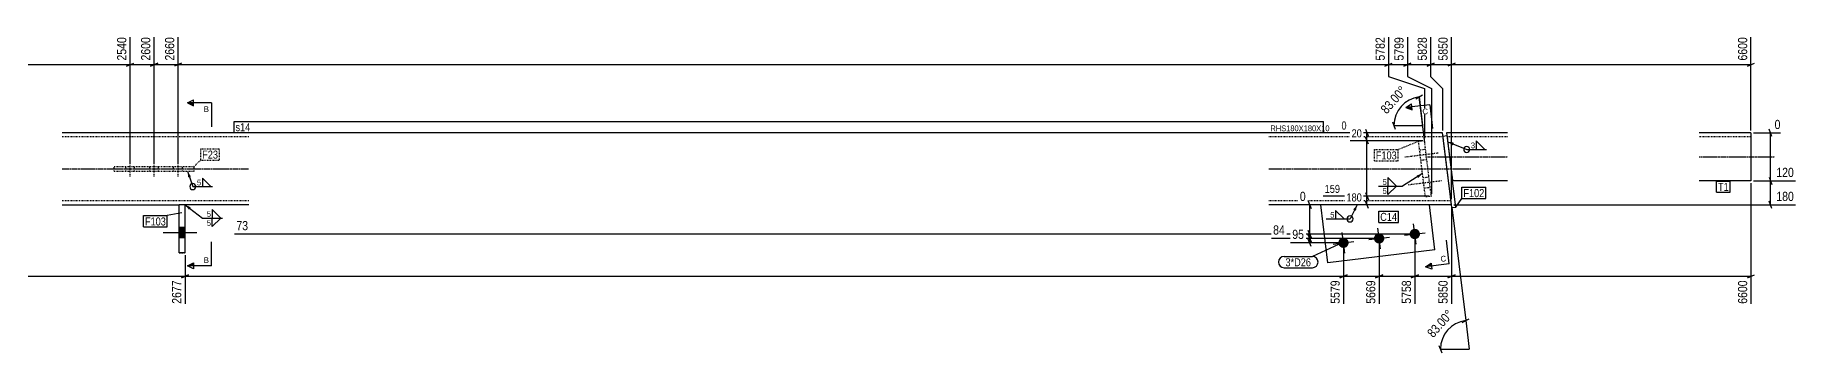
# Model space of a CAD drawing. Header units: millimetres. Extents: x 38 to 49577, y 9 to 1584.
# Drawn here: x 45167 to 49577, y 14 to 809 of the extents above; entities that cross this region are included whole.
import ezdxf

# ---------------------------------------------------------------- set-up
doc = ezdxf.new("R2010")
doc.units = ezdxf.units.MM
doc.linetypes.add('DXK_LINE_DOT2', pattern=[3.9198, 1.9599, -1.9599])
doc.linetypes.add('DXK_LINE_DOT3', pattern=[5.9187, 2.979, -0.9799, 0.9799, -0.9799])
for name, color, linetype in [('MÅLSÆTNING', 7, 'Continuous'), ('STÅL', 7, 'Continuous'), ('TEKST', 7, 'Continuous')]:
    doc.layers.add(name, color=color, linetype=linetype)
doc.styles.add('Arial', font='ARIAL.TTF', dxfattribs={"height": 0.2})
doc.styles.add('Arial Narrow', font='ARIALN.TTF', dxfattribs={"height": 0.2})

msp = doc.modelspace()

# ---------------------------------------------------------------- hatches: boundary and pattern name
at = {"layer": 'STÅL', "linetype": 'Continuous'}
for points in [[(45526.9, 327.7), (45526.9, 301.7), (45541.9, 301.7), (45541.9, 327.7)], [(45526.9, 327.7), (45526.9, 301.7), (45541.9, 301.7), (45541.9, 327.7)], [(48531.4, 313.5, -1), (48534.6, 287.7, -1)], [(48620.8, 324.5, -1), (48623.9, 298.7, -1)], [(48442.1, 302.6, -1), (48445.3, 276.8, -1)]]:
    msp.add_hatch(color=96, dxfattribs=at).paths.add_polyline_path(points)
at = {"layer": 'TEKST', "linetype": 'Continuous'}
for color, points in [(30, [(45562.9, 639.6), (45562.9, 632.1), (45547.9, 639.6)]), (3, [(48717.4, 533.3), (48704.9, 542.4), (48720.2, 540.3)]), (3, [(48626.9, 458), (48641.6, 462.8), (48630.8, 451.7)]), (3, [(45551.6, 372.7), (45541.9, 384.7), (45556.1, 378.6)]), (30, [(45562.9, 239.2), (45562.9, 231.7), (45547.9, 231.7)])]:
    msp.add_hatch(color=color, dxfattribs=at).paths.add_polyline_path(points)

# ---------------------------------------------------------------- linework, layer by layer
at = {"layer": 'MÅLSÆTNING', "color": 7, "linetype": 'Continuous'}
for p, q in [((45404.4, 490), (45404.4, 804.2)), ((45464.4, 490), (45464.4, 804.2)), ((45524.4, 490), (45524.4, 804.2)), ((45524.4, 490), (45524.4, 804.2)), ((48556.6, 804.2), (48556.6, 705.5)), ((48662, 804.2), (48662, 705.5)), ((48714.1, 398.8), (48714.1, 804.2)), ((48714.1, 398.8), (48714.1, 804.2)), ((49464.4, 570.7), (49464.4, 804.2)), ((45395.4, 731.9), (45413.4, 739.1)), ((45455.4, 731.9), (45473.4, 739.1)), ((45464.4, 735.5), (45524.4, 735.5)), ((45533.4, 739.1), (45515.4, 731.9)), ((45533.4, 739.1), (45515.4, 731.9)), ((45524.4, 735.5), (48556.6, 735.5)), ((48547.6, 731.9), (48565.6, 739.1)), ((48594.7, 731.9), (48612.7, 739.1)), ((48653, 731.9), (48671, 739.1)), ((48662, 735.5), (48714.1, 735.5)), ((48723.1, 739.1), (48705.1, 731.9)), ((48723.1, 739.1), (48705.1, 731.9)), ((48714.1, 735.5), (49464.4, 735.5)), ((49455.4, 731.9), (49473.4, 739.1)), ((48556.6, 705.5), (48646.6, 675.5)), ((48646.6, 675.5), (48646.6, 551.1)), ((48646.6, 675.5), (48646.6, 551.1)), ((48662, 705.5), (48692, 675.5)), ((48662, 705.5), (48692, 675.5)), ((48663.7, 675.5), (48663.7, 412.1)), ((48663.7, 675.5), (48663.7, 412.1)), ((48692, 675.5), (48692, 570.7)), ((48692, 675.5), (48692, 570.7)), ((48624.6, 650.1), (48641.6, 659.5)), ((48647.2, 539.8), (48633.1, 654.8)), ((48633.1, 654.8), (48641.9, 583.3)), ((48498.8, 573.7), (48506, 555.7)), ((48566.3, 592.3), (48573.5, 574.3)), ((48569.9, 583.3), (48641.9, 583.3)), ((49516.9, 555.7), (49509.7, 573.7)), ((48551.8, 564.7), (48438.6, 564.7)), ((48640.6, 545.1), (48460.1, 545.1)), ((48640.6, 545.1), (48460.1, 545.1)), ((48506, 536.1), (48498.8, 554.1)), ((48506, 536.1), (48498.8, 554.1)), ((48502.4, 545.1), (48502.4, 564.7)), ((48502.4, 406.1), (48502.4, 545.1)), ((49470.4, 564.7), (49538.2, 564.7)), ((49513.3, 444.7), (49513.3, 564.7)), ((49470.4, 444.7), (49576.2, 444.7)), ((49470.4, 444.7), (49576.2, 444.7)), ((49509.7, 453.7), (49516.9, 435.7)), ((49509.7, 453.7), (49516.9, 435.7)), ((49513.3, 384.7), (49513.3, 444.7)), ((48657.7, 406.1), (48392.7, 406.1)), ((48657.7, 406.1), (48392.7, 406.1)), ((48498.8, 415.1), (48506, 397.1)), ((48498.8, 415.1), (48506, 397.1)), ((48502.4, 384.7), (48502.4, 406.1)), ((49464.4, 438.7), (49464.4, 137)), ((48379.2, 384.7), (48334.4, 384.7)), ((48355.6, 393.7), (48362.8, 375.7)), ((48359.2, 311.6), (48359.2, 384.7)), ((48551.8, 384.7), (48447.3, 384.7)), ((48506, 375.7), (48498.8, 393.7)), ((48714.9, 378.7), (48749.7, 94.9)), ((48720.1, 384.7), (49576.2, 384.7)), ((49516.9, 375.7), (49509.7, 393.7)), ((48616.3, 311.6), (45666.2, 311.6)), ((48616.3, 311.6), (45666.2, 311.6)), ((48362.8, 302.6), (48355.6, 320.6)), ((48355.6, 320.6), (48362.8, 302.6)), ((48362.8, 291.6), (48355.6, 309.6)), ((48355.6, 309.6), (48362.8, 291.6)), ((48359.2, 300.6), (48359.2, 311.6)), ((48527, 300.6), (48263.1, 300.6)), ((48527, 300.6), (48263.1, 300.6)), ((48437.7, 289.7), (48311.1, 289.7)), ((48362.8, 280.7), (48355.6, 298.7)), ((48359.2, 289.7), (48359.2, 300.6)), ((48443.7, 283.7), (48443.7, 137)), ((48533, 294.6), (48533, 137)), ((45541.9, 258.7), (45541.9, 137)), ((45541.9, 258.7), (45541.9, 137)), ((44714.4, 205.7), (45541.9, 205.7)), ((45550.9, 209.3), (45532.9, 202.1)), ((45532.9, 202.1), (45550.9, 209.3)), ((45541.9, 205.7), (48443.7, 205.7)), ((48434.7, 202.1), (48452.7, 209.3)), ((48524, 202.1), (48542, 209.3)), ((48631.3, 209.3), (48613.3, 202.1)), ((48613.3, 202.1), (48631.3, 209.3)), ((48622.3, 205.7), (48714.1, 205.7)), ((48723.1, 209.3), (48705.1, 202.1)), ((48705.1, 202.1), (48723.1, 209.3)), ((48714.1, 205.7), (49464.4, 205.7)), ((49455.4, 202.1), (49473.4, 209.3)), ((48741.2, 90.2), (48758.2, 99.5)), ((48749.7, 94.9), (48758.5, 23.4)), ((48682.9, 32.4), (48690.1, 14.4)), ((48686.5, 23.4), (48758.5, 23.4))]:
    msp.add_line(p, q, dxfattribs=at)
for centre in [(48641.9, 583.3), (48758.5, 23.4)]:
    msp.add_arc(centre, 72, 97, 180, dxfattribs=at)
at = {"layer": 'STÅL', "color": 2, "linetype": 'Continuous'}
for p, q in [((45701.9, 564.7), (45234.4, 564.7)), ((48692, 564.7), (48256.7, 564.7)), ((48713.3, 391.9), (48692, 564.7)), ((48693, 556.7), (48702.9, 558)), ((48854.9, 564.7), (48702.1, 564.7)), ((48702.1, 564.7), (48716.9, 444.7)), ((49464.4, 564.7), (49334.4, 564.7)), ((49464.4, 564.7), (49464.4, 444.7)), ((48854.9, 444.7), (48716.9, 444.7)), ((48724.9, 379), (48716.9, 444.7)), ((49464.4, 444.7), (49334.4, 444.7)), ((45234.4, 384.7), (45526.9, 384.7)), ((45541.9, 384.7), (45526.9, 384.7)), ((45526.9, 264.7), (45526.9, 384.7)), ((45541.9, 264.7), (45541.9, 384.7)), ((45701.9, 384.7), (45541.9, 384.7)), ((48714.1, 384.7), (48256.7, 384.7)), ((48404.5, 239.5), (48386.7, 384.7)), ((48672.5, 272.4), (48658.7, 384.7)), ((48715, 377.7), (48713.3, 391.9)), ((48715, 377.7), (48724.9, 379)), ((45541.9, 264.7), (45526.9, 264.7)), ((48672.5, 272.4), (48404.5, 239.5))]:
    msp.add_line(p, q, dxfattribs=at)
at = {"layer": 'STÅL', "color": 7, "linetype": 'DXK_LINE_DOT2'}
for p, q in [((45701.9, 554.7), (45234.4, 554.7)), ((48693.3, 554.7), (48256.7, 554.7)), ((48646.6, 545.1), (48631.7, 543.2)), ((48648.8, 404.3), (48631.7, 543.2)), ((48663.7, 406.1), (48646.6, 545.1)), ((48713.3, 391.9), (48693, 556.7)), ((48702.9, 558), (48716.9, 444.7)), ((48854.9, 554.7), (48703.3, 554.7)), ((49464.4, 554.7), (49334.4, 554.7)), ((45364.4, 468.7), (45364.4, 480.7)), ((45364.4, 480.7), (45564.4, 480.7)), ((45364.4, 468.7), (45564.4, 468.7)), ((45564.4, 468.7), (45564.4, 480.7)), ((48663.7, 406.1), (48648.8, 404.3)), ((45701.9, 394.7), (45234.4, 394.7)), ((45541.9, 384.7), (45526.9, 384.7)), ((48712.9, 394.7), (48256.7, 394.7)), ((48658.7, 384.7), (48386.7, 384.7)), ((48713.9, 386.6), (48713.3, 391.9)), ((48714.1, 384.7), (48713.9, 386.6)), ((45526.9, 264.7), (45541.9, 264.7))]:
    msp.add_line(p, q, dxfattribs=at)
at = {"layer": 'STÅL', "color": 96, "linetype": 'DXK_LINE_DOT2'}
for p, q in [((45404.4, 455.7), (45404.4, 528.7)), ((45464.4, 455.7), (45464.4, 528.7)), ((45524.4, 455.7), (45524.4, 528.7)), ((48680.6, 514), (48596.3, 503.6)), ((48649.3, 523.2), (48634.4, 521.4)), ((48652.4, 497.4), (48637.6, 495.6)), ((45393.4, 468.7), (45393.4, 480.7)), ((45415.4, 468.7), (45415.4, 480.7)), ((45453.4, 468.7), (45453.4, 480.7)), ((45475.4, 468.7), (45475.4, 480.7)), ((45513.4, 468.7), (45513.4, 480.7)), ((45535.4, 468.7), (45535.4, 480.7)), ((48689.2, 444.5), (48604.8, 434.1)), ((48657.8, 453.8), (48642.9, 451.9)), ((48661, 427.9), (48646.1, 426.1))]:
    msp.add_line(p, q, dxfattribs=at)
at = {"layer": 'STÅL', "color": 7, "linetype": 'DXK_LINE_DOT3'}
for p, q in [((48649.5, 504.7), (48854.9, 504.7)), ((49334.4, 504.7), (49524.4, 504.7)), ((45234.4, 474.7), (45701.9, 474.7)), ((48256.7, 474.7), (48763.1, 474.7))]:
    msp.add_line(p, q, dxfattribs=at)
at = {"layer": 'STÅL', "color": 96, "linetype": 'Continuous'}
for p, q in [((45571.9, 314.7), (45486.9, 314.7)), ((45571.9, 314.7), (45486.9, 314.7)), ((45541.9, 327.7), (45526.9, 327.7)), ((45541.9, 327.7), (45526.9, 327.7)), ((48446.9, 263.9), (48440.5, 315.5)), ((48536.2, 274.8), (48529.9, 326.4)), ((48596.5, 308.4), (48648.2, 314.8)), ((48625.5, 285.8), (48619.2, 337.4)), ((45541.9, 301.7), (45526.9, 301.7)), ((45541.9, 301.7), (45526.9, 301.7)), ((48417.9, 286.5), (48469.5, 292.8)), ((48507.2, 297.5), (48558.8, 303.8))]:
    msp.add_line(p, q, dxfattribs=at)
at = {"layer": 'TEKST', "color": 30, "linetype": 'Continuous'}
for p, q in [((45547.9, 639.6), (45562.9, 647.1)), ((45547.9, 639.6), (45562.9, 632.1)), ((45562.9, 632.1), (45562.9, 647.1)), ((45547.9, 231.7), (45562.9, 239.2)), ((45562.9, 224.2), (45547.9, 231.7)), ((45562.9, 239.2), (45562.9, 224.2)), ((48649.1, 229.5), (48663, 238.8))]:
    msp.add_line(p, q, dxfattribs=at)
at = {"layer": 'TEKST', "color": 3, "linetype": 'Continuous'}
msp.add_line((48641.6, 462.8), (48591.4, 431.6), dxfattribs=at)
for start, end in [(90, 270), (270, 90)]:
    msp.add_arc((48460.2, 349.3), 7.5, start, end, dxfattribs=at)

# ---------------------------------------------------------------- wipeouts: each hides what was drawn before it
at = {"color": 0, "linetype": 'Continuous'}
for points in [[(45601.9, 617.1), (45601.9, 632.1), (45588.6, 632.1), (45588.6, 617.1)], [(45601.9, 239.2), (45601.9, 254.2), (45588.6, 254.2), (45588.6, 239.2)]]:
    msp.add_wipeout(points, dxfattribs=at).dxf.layer = 'TEKST'
at = {"color": 0}
for points in [[(48552.1, 433.4), (48552.1, 450.8), (48540.5, 450.8), (48540.5, 433.4)], [(48362.3, 230.8), (48362.3, 251.8), (48298.3, 251.8), (48298.3, 230.8)]]:
    msp.add_wipeout(points, dxfattribs=at).dxf.layer = 'TEKST'

# ---------------------------------------------------------------- next in the draw order: linework, layer by layer
at = {"layer": 'TEKST', "color": 7, "linetype": 'Continuous'}
for p, q in [((45607.9, 639.6), (45547.9, 639.6)), ((45607.9, 639.6), (45607.9, 579.6)), ((45607.9, 231.7), (45607.9, 291.7)), ((45607.9, 231.7), (45547.9, 231.7))]:
    msp.add_line(p, q, dxfattribs=at)
at = {"layer": 'TEKST', "color": 3, "linetype": 'Continuous'}
for p, q in [((48576.6, 431.6), (48555.1, 453)), ((48555.1, 453), (48555.1, 431.6)), ((48555.1, 431.6), (48576.6, 431.6))]:
    msp.add_line(p, q, dxfattribs=at)

# ---------------------------------------------------------------- next in the draw order: texts
at = {"layer": 'TEKST', "color": 3, "linetype": 'Continuous', "style": 'Arial'}
for p in [(45588.6, 617.1), (45588.6, 239.2)]:
    msp.add_text('B', height=14.3, dxfattribs=at).set_placement(p)

# ---------------------------------------------------------------- next in the draw order: wipeouts: each hides what was drawn before it
at = {"color": 0, "linetype": 'Continuous'}
for points, layer in [([(45519.6, 809), (45486, 809), (45486, 740.9), (45519.6, 740.9)], 'MÅLSÆTNING'), ([(48551.8, 809), (48518.2, 809), (48518.2, 740.9), (48551.8, 740.9)], 'MÅLSÆTNING'), ([(48709.3, 809), (48675.7, 809), (48675.7, 740.9), (48709.3, 740.9)], 'MÅLSÆTNING'), ([(49459.6, 809), (49426, 809), (49426, 740.9), (49459.6, 740.9)], 'MÅLSÆTNING'), ([(48455.6, 568.9), (48455.6, 598.3), (48434.4, 598.3), (48434.4, 568.9)], 'MÅLSÆTNING'), ([(49543, 569.5), (49543, 603.1), (49518.7, 603.1), (49518.7, 569.5)], 'MÅLSÆTNING'), ([(49576.6, 449.5), (49576.6, 483.1), (49523.1, 483.1), (49523.1, 449.5)], 'MÅLSÆTNING'), ([(48353.8, 389.5), (48353.8, 423.1), (48329.6, 423.1), (48329.6, 389.5)], 'MÅLSÆTNING'), ([(48439.1, 410.3), (48439.1, 439.7), (48392.4, 439.7), (48392.4, 410.3)], 'MÅLSÆTNING'), ([(49576.6, 389.5), (49576.6, 423.1), (49523.1, 423.1), (49523.1, 389.5)], 'MÅLSÆTNING'), ([(45704.7, 316.4), (45704.7, 350), (45665.8, 350), (45665.8, 316.4)], 'MÅLSÆTNING'), ([(48301.5, 305.4), (48301.5, 339), (48262.6, 339), (48262.6, 305.4)], 'MÅLSÆTNING'), ([(45537.1, 200.3), (45503.5, 200.3), (45503.5, 132.2), (45537.1, 132.2)], 'MÅLSÆTNING'), ([(48438.9, 200.3), (48405.3, 200.3), (48405.3, 132.2), (48438.9, 132.2)], 'MÅLSÆTNING'), ([(49459.6, 200.3), (49426, 200.3), (49426, 132.2), (49459.6, 132.2)], 'MÅLSÆTNING'), ([(48656.5, 612.1), (48654.7, 626.9), (48640.3, 625.2), (48642.2, 610.3)], 'TEKST')]:
    msp.add_wipeout(points, dxfattribs=at).dxf.layer = layer
at = {"color": 0}
for points, layer in [([(48610.7, 669.9), (48585.5, 692.1), (48527.1, 626), (48552.2, 603.8)], 'MÅLSÆTNING'), ([(48727.3, 109.9), (48702.1, 132.2), (48643.7, 66.1), (48668.8, 43.8)], 'MÅLSÆTNING'), ([(45705.4, 568.9), (45705.4, 589.9), (45668.3, 589.9), (45668.3, 568.9)], 'TEKST'), ([(48390.2, 568.9), (48390.2, 583.9), (48260.5, 583.9), (48260.5, 568.9)], 'TEKST'), ([(48773.2, 525), (48773.2, 542.4), (48761.6, 542.4), (48761.6, 525)], 'TEKST'), ([(45624.5, 500.3), (45624.5, 521.3), (45584.9, 521.3), (45584.9, 500.3)], 'TEKST'), ([(48577.2, 498.3), (48577.2, 519.3), (48524.7, 519.3), (48524.7, 498.3)], 'TEKST'), ([(45582.2, 432.1), (45582.2, 449.5), (45570.6, 449.5), (45570.6, 432.1)], 'TEKST'), ([(48796.5, 404), (48796.5, 425), (48744, 425), (48744, 404)], 'TEKST'), ([(49408.8, 419.5), (49408.8, 440.5), (49382, 440.5), (49382, 419.5)], 'TEKST'), ([(45494, 333), (45494, 354), (45441.5, 354), (45441.5, 333)], 'TEKST'), ([(45606.8, 353.2), (45606.8, 370.6), (45595.3, 370.6), (45595.3, 353.2)], 'TEKST'), ([(48420.9, 351.1), (48420.9, 368.5), (48409.4, 368.5), (48409.4, 351.1)], 'TEKST'), ([(48577.9, 344.4), (48577.9, 365.4), (48535.7, 365.4), (48535.7, 344.4)], 'TEKST'), ([(48362.3, 230.8), (48362.3, 251.8), (48298.3, 251.8), (48298.3, 230.8)], 'TEKST')]:
    msp.add_wipeout(points, dxfattribs=at).dxf.layer = layer

# ---------------------------------------------------------------- next in the draw order: hatches: boundary and pattern name
at = {"layer": 'TEKST', "linetype": 'Continuous'}
for color, points in [(30, [(48615.1, 629.6), (48616, 622.2), (48600.2, 627.8)]), (3, [(45549.6, 453.3), (45548.3, 468.7), (45556.7, 455.7)])]:
    msp.add_hatch(color=color, dxfattribs=at).paths.add_polyline_path(points)

# ---------------------------------------------------------------- next in the draw order: linework, layer by layer
at = {"layer": 'MÅLSÆTNING', "color": 7, "linetype": 'Continuous'}
for p, q in [((45464.4, 490), (45464.4, 804.2)), ((48556.6, 804.2), (48556.6, 705.5)), ((48603.7, 804.2), (48603.7, 705.5)), ((48662, 804.2), (48662, 705.5)), ((45404.4, 735.5), (45464.4, 735.5)), ((45473.4, 739.1), (45455.4, 731.9)), ((48547.6, 731.9), (48565.6, 739.1)), ((48603.7, 735.5), (48662, 735.5)), ((48671, 739.1), (48653, 731.9)), ((48556.6, 705.5), (48646.6, 675.5)), ((48603.7, 705.5), (48663.7, 675.5)), ((48603.7, 705.5), (48663.7, 675.5)), ((48714.1, 378.7), (48714.1, 137)), ((48714.1, 378.7), (48714.1, 137)), ((48443.7, 283.7), (48443.7, 137)), ((48622.3, 305.6), (48622.3, 137)), ((48622.3, 305.6), (48622.3, 137)), ((48452.7, 209.3), (48434.7, 202.1)), ((48443.7, 205.7), (48533, 205.7))]:
    msp.add_line(p, q, dxfattribs=at)
at = {"layer": 'TEKST', "color": 30, "linetype": 'Continuous'}
for p, q in [((48600.2, 627.8), (48614.1, 637.1)), ((48600.2, 627.8), (48616, 622.2)), ((48616, 622.2), (48614.1, 637.1))]:
    msp.add_line(p, q, dxfattribs=at)
at = {"layer": 'TEKST', "color": 7, "linetype": 'Continuous'}
for p, q in [((48659.7, 635.1), (48600.2, 627.8)), ((48659.7, 635.1), (48667, 575.6)), ((48294.7, 255.4), (48365.9, 255.4)), ((48294.7, 227.2), (48365.9, 227.2))]:
    msp.add_line(p, q, dxfattribs=at)
at = {"layer": 'TEKST', "color": 3, "linetype": 'Continuous'}
for p, q in [((48704.9, 542.4), (48752.3, 523.2)), ((48797.7, 523.2), (48776.3, 544.6)), ((48776.3, 544.6), (48776.3, 523.2)), ((48752.3, 523.2), (48802, 523.2)), ((48776.3, 523.2), (48797.7, 523.2)), ((45548.3, 468.7), (45561.3, 430.3)), ((45606.7, 430.3), (45585.3, 451.7)), ((45585.3, 451.7), (45585.3, 430.3)), ((45561.3, 430.3), (45611, 430.3)), ((45585.3, 430.3), (45606.7, 430.3)), ((45631.4, 351.4), (45609.9, 372.9)), ((45609.9, 372.9), (45609.9, 351.4)), ((48424, 370.7), (48424, 349.3)), ((45609.9, 351.4), (45631.4, 351.4)), ((48400.1, 349.3), (48460.2, 349.3)), ((48424, 349.3), (48445.4, 349.3))]:
    msp.add_line(p, q, dxfattribs=at)
for centre, start, end in [((48752.3, 523.2), 90, 270), ((48752.3, 523.2), 270, 90), ((45561.3, 430.3), 90, 270), ((45561.3, 430.3), 270, 90)]:
    msp.add_arc(centre, 7.5, start, end, dxfattribs=at)
at = {"layer": 'TEKST', "color": 7, "linetype": 'Continuous'}
for centre, start, end in [((48294.7, 241.3), 90, 270), ((48365.9, 241.3), 270, 90)]:
    msp.add_arc(centre, 14.1, start, end, dxfattribs=at)

# ---------------------------------------------------------------- next in the draw order: texts
at = {"layer": 'MÅLSÆTNING', "color": 3, "linetype": 'Continuous', "style": 'Arial Narrow'}
for s, p in [('2660', (45514.8, 745.7)), ('5782', (48547, 745.7)), ('5850', (48704.5, 745.7)), ('6600', (49454.8, 745.7)), ('2677', (45532.3, 137)), ('5579', (48434.1, 137)), ('6600', (49454.8, 137))]:
    msp.add_text(s, height=22.91, rotation=90.0002, dxfattribs=at).set_placement(p)
at = {"layer": 'MÅLSÆTNING', "color": 3, "style": 'Arial Narrow'}
for p in [(48551.8, 610.5), (48668.4, 50.6)]:
    msp.add_text('83.00°', height=22.91, rotation=48.5009, dxfattribs=at).set_placement(p)
at = {"layer": 'MÅLSÆTNING', "color": 3, "linetype": 'Continuous', "style": 'Arial Narrow'}
for s, height, p in [('0', 20, (48438.6, 573.1)), ('0', 22.9, (49523.5, 574.3)), ('120', 22.91, (49527.9, 454.3)), ('0', 22.9, (48334.4, 394.3)), ('180', 22.91, (49527.9, 394.3)), ('73', 22.91, (45670.6, 321.2))]:
    msp.add_text(s, height=height, dxfattribs=at).set_placement(p)
at = {"layer": 'TEKST', "color": 3, "linetype": 'Continuous', "style": 'Arial'}
msp.add_text('C', height=14.3, rotation=7.0015, dxfattribs=at).set_placement((48642.2, 610.3))
at = {"layer": 'TEKST', "color": 3, "style": 'Arial Narrow'}
for s, height, p in [('3', 14.3, (48762.8, 526.2)), ('5', 14.3, (45571.8, 433.3)), ('5', 14.3, (48410.6, 352.3)), ('3*D26', 20.04, (48298.3, 230.8))]:
    msp.add_text(s, height=height, dxfattribs=at).set_placement(p)

# ---------------------------------------------------------------- next in the draw order: wipeouts: each hides what was drawn before it
at = {"color": 0, "linetype": 'Continuous'}
for points, layer in [([(48493.7, 388.9), (48493.7, 418.3), (48447, 418.3), (48447, 388.9)], 'MÅLSÆTNING'), ([(48349.5, 294.5), (48349.5, 328.1), (48310.6, 328.1), (48310.6, 294.5)], 'MÅLSÆTNING'), ([(48552.1, 410.9), (48552.1, 428.3), (48540.5, 428.3), (48540.5, 410.9)], 'TEKST')]:
    msp.add_wipeout(points, dxfattribs=at).dxf.layer = layer
at = {"color": 0}
for points in [[(45705.4, 568.9), (45705.4, 589.9), (45668.3, 589.9), (45668.3, 568.9)], [(48390.2, 568.9), (48390.2, 583.9), (48260.5, 583.9), (48260.5, 568.9)], [(45624.5, 500.3), (45624.5, 521.3), (45584.9, 521.3), (45584.9, 500.3)], [(48577.2, 498.3), (48577.2, 519.3), (48524.7, 519.3), (48524.7, 498.3)], [(48796.5, 404), (48796.5, 425), (48744, 425), (48744, 404)], [(49408.8, 419.5), (49408.8, 440.5), (49382, 440.5), (49382, 419.5)], [(45494, 333), (45494, 354), (45441.5, 354), (45441.5, 333)], [(48577.9, 344.4), (48577.9, 365.4), (48535.7, 365.4), (48535.7, 344.4)]]:
    msp.add_wipeout(points, dxfattribs=at).dxf.layer = 'TEKST'

# ---------------------------------------------------------------- next in the draw order: hatches: boundary and pattern name
at = {"layer": 'TEKST', "linetype": 'Continuous'}
msp.add_hatch(color=3, dxfattribs=at).paths.add_polyline_path([(48468, 373), (48478.1, 384.7), (48474.7, 369.6)])

# ---------------------------------------------------------------- next in the draw order: linework, layer by layer
at = {"layer": 'TEKST', "color": 7, "linetype": 'Continuous'}
for p, q in [((45664.7, 593.5), (48393.8, 593.5)), ((45664.7, 565.3), (45664.7, 593.5)), ((48393.8, 565.3), (48393.8, 593.5)), ((45664.7, 565.3), (48393.8, 565.3)), ((49378.4, 444.1), (49412.4, 444.1)), ((49378.4, 415.9), (49378.4, 444.1)), ((49412.4, 415.9), (49412.4, 444.1)), ((48724.9, 379), (48740.4, 400.4)), ((48740.4, 428.6), (48800.1, 428.6)), ((48740.4, 400.4), (48740.4, 428.6)), ((48740.4, 400.4), (48800.1, 400.4)), ((48800.1, 400.4), (48800.1, 428.6)), ((49378.4, 415.9), (49412.4, 415.9)), ((45437.9, 357.6), (45497.6, 357.6)), ((45437.9, 329.4), (45437.9, 357.6)), ((45533.9, 364.3), (45497.6, 357.6)), ((45497.6, 329.4), (45497.6, 357.6)), ((48532.1, 369), (48581.5, 369)), ((48532.1, 340.8), (48532.1, 369)), ((48581.5, 340.8), (48581.5, 369)), ((45437.9, 329.4), (45497.6, 329.4)), ((48532.1, 340.8), (48581.5, 340.8)), ((48441.7, 290.4), (48365.9, 255.4))]:
    msp.add_line(p, q, dxfattribs=at)
at = {"layer": 'TEKST', "color": 7, "linetype": 'DXK_LINE_DOT2'}
for p, q in [((48631.7, 543.2), (48580.8, 522.9)), ((45564.4, 480.7), (45581.3, 496.7)), ((45581.3, 524.9), (45628.1, 524.9)), ((45581.3, 496.7), (45581.3, 524.9)), ((45581.3, 496.7), (45628.1, 496.7)), ((45628.1, 496.7), (45628.1, 524.9)), ((48521.1, 522.9), (48580.8, 522.9)), ((48521.1, 494.7), (48521.1, 522.9)), ((48521.1, 494.7), (48580.8, 494.7)), ((48580.8, 494.7), (48580.8, 522.9))]:
    msp.add_line(p, q, dxfattribs=at)
at = {"layer": 'TEKST', "color": 3, "linetype": 'Continuous'}
for p, q in [((48531.2, 431.6), (48591.4, 431.6)), ((48555.1, 431.6), (48576.6, 431.6)), ((48576.6, 431.6), (48555.1, 410.2)), ((48555.1, 410.2), (48555.1, 431.6)), ((48445.4, 349.3), (48424, 370.7)), ((48478.1, 384.7), (48460.2, 349.3))]:
    msp.add_line(p, q, dxfattribs=at)

# ---------------------------------------------------------------- next in the draw order: texts
at = {"layer": 'MÅLSÆTNING', "color": 3, "linetype": 'Continuous', "style": 'Arial Narrow'}
for s, height, p in [('159', 20.04, (48396.6, 414.5)), ('180', 20.04, (48451.2, 393.1)), ('84', 22.91, (48267.4, 310.2)), ('95', 22.91, (48315.4, 299.3))]:
    msp.add_text(s, height=height, dxfattribs=at).set_placement(p)
at = {"layer": 'TEKST', "color": 3, "style": 'Arial Narrow'}
for s, height, p in [('s14', 20.04, (45668.3, 568.9)), ('RHS180X180X10', 14.316, (48260.5, 568.9)), ('F23', 20.04, (45584.9, 500.3)), ('F103', 20.04, (48524.7, 498.3)), ('5', 14.3, (48541.7, 434.6)), ('F102', 20.04, (48744, 404)), ('T1', 20.04, (49382, 419.5)), ('F103', 20.04, (45441.5, 333)), ('C14', 20.04, (48535.7, 344.4))]:
    msp.add_text(s, height=height, dxfattribs=at).set_placement(p)
at = {"layer": 'TEKST', "color": 3, "linetype": 'Continuous', "style": 'Arial Narrow'}
msp.add_text('5', height=14.3, dxfattribs=at).set_placement((48541.7, 412.1))

# ---------------------------------------------------------------- next in the draw order: wipeouts: each hides what was drawn before it
at = {"color": 0, "linetype": 'Continuous'}
for points, layer in [([(45459.6, 809), (45426, 809), (45426, 740.9), (45459.6, 740.9)], 'MÅLSÆTNING'), ([(48657.2, 809), (48623.6, 809), (48623.6, 740.9), (48657.2, 740.9)], 'MÅLSÆTNING'), ([(48493.7, 549.3), (48493.7, 578.7), (48459.8, 578.7), (48459.8, 549.3)], 'MÅLSÆTNING'), ([(48528.2, 200.3), (48494.6, 200.3), (48494.6, 132.2), (48528.2, 132.2)], 'MÅLSÆTNING'), ([(48709.3, 200.3), (48675.7, 200.3), (48675.7, 132.2), (48709.3, 132.2)], 'MÅLSÆTNING'), ([(45606.8, 330.7), (45606.8, 348.1), (45595.3, 348.1), (45595.3, 330.7)], 'TEKST'), ([(48701.8, 243.5), (48699.9, 258.4), (48685.6, 256.7), (48687.4, 241.8)], 'TEKST')]:
    msp.add_wipeout(points, dxfattribs=at).dxf.layer = layer

# ---------------------------------------------------------------- next in the draw order: hatches: boundary and pattern name
at = {"layer": 'TEKST', "linetype": 'Continuous'}
msp.add_hatch(color=30, dxfattribs=at).paths.add_polyline_path([(48663, 238.8), (48664, 231.3), (48649.1, 229.5)])

# ---------------------------------------------------------------- next in the draw order: linework, layer by layer
at = {"layer": 'MÅLSÆTNING', "color": 7, "linetype": 'Continuous'}
for p, q in [((45404.4, 490), (45404.4, 804.2)), ((48603.7, 804.2), (48603.7, 705.5)), ((44789.4, 735.5), (45404.4, 735.5)), ((45395.4, 731.9), (45413.4, 739.1)), ((48556.6, 735.5), (48603.7, 735.5)), ((48612.7, 739.1), (48594.7, 731.9)), ((48533, 294.6), (48533, 137)), ((48542, 209.3), (48524, 202.1)), ((48533, 205.7), (48622.3, 205.7))]:
    msp.add_line(p, q, dxfattribs=at)
at = {"layer": 'TEKST', "color": 3, "linetype": 'Continuous'}
for p, q in [((45541.9, 384.7), (45586, 351.4)), ((45586, 351.4), (45635.6, 351.4)), ((45609.9, 351.4), (45631.4, 351.4)), ((45631.4, 351.4), (45609.9, 330)), ((45609.9, 330), (45609.9, 351.4))]:
    msp.add_line(p, q, dxfattribs=at)
at = {"layer": 'TEKST', "color": 7, "linetype": 'Continuous'}
for q in [(48701.3, 296.4), (48649.1, 229.5)]:
    msp.add_line((48708.6, 236.8), q, dxfattribs=at)
at = {"layer": 'TEKST', "color": 30, "linetype": 'Continuous'}
for p, q in [((48664.9, 223.9), (48649.1, 229.5)), ((48663, 238.8), (48664.9, 223.9))]:
    msp.add_line(p, q, dxfattribs=at)

# ---------------------------------------------------------------- next in the draw order: texts
at = {"layer": 'MÅLSÆTNING', "color": 3, "linetype": 'Continuous', "style": 'Arial Narrow'}
for s, p in [('2600', (45454.8, 745.7)), ('5828', (48652.4, 745.7)), ('5669', (48523.4, 137)), ('5850', (48704.5, 137))]:
    msp.add_text(s, height=22.91, rotation=90.0002, dxfattribs=at).set_placement(p)
msp.add_text('20', height=20.04, dxfattribs=at).set_placement((48464, 553.5))
at = {"layer": 'TEKST', "color": 3, "style": 'Arial Narrow'}
msp.add_text('5', height=14.3, dxfattribs=at).set_placement((45596.5, 354.4))
at = {"layer": 'TEKST', "color": 3, "linetype": 'Continuous', "style": 'Arial Narrow'}
msp.add_text('5', height=14.3, dxfattribs=at).set_placement((45596.5, 331.9))
at = {"layer": 'TEKST', "color": 3, "linetype": 'Continuous', "style": 'Arial'}
msp.add_text('C', height=14.3, rotation=7.0015, dxfattribs=at).set_placement((48687.4, 241.8))

# ---------------------------------------------------------------- next in the draw order: wipeouts: each hides what was drawn before it
at = {"color": 0, "linetype": 'Continuous'}
for points in [[(45399.6, 809), (45366, 809), (45366, 740.9), (45399.6, 740.9)], [(48598.9, 809), (48565.3, 809), (48565.3, 740.9), (48598.9, 740.9)], [(48617.5, 200.3), (48583.9, 200.3), (48583.9, 132.2), (48617.5, 132.2)]]:
    msp.add_wipeout(points, dxfattribs=at).dxf.layer = 'MÅLSÆTNING'

# ---------------------------------------------------------------- next in the draw order: texts
at = {"layer": 'MÅLSÆTNING', "color": 3, "linetype": 'Continuous', "style": 'Arial Narrow'}
for s, p in [('2540', (45394.8, 745.7)), ('5799', (48594.1, 745.7)), ('5758', (48612.7, 137))]:
    msp.add_text(s, height=22.91, rotation=90.0002, dxfattribs=at).set_placement(p)

doc.saveas('drawing.dxf')
